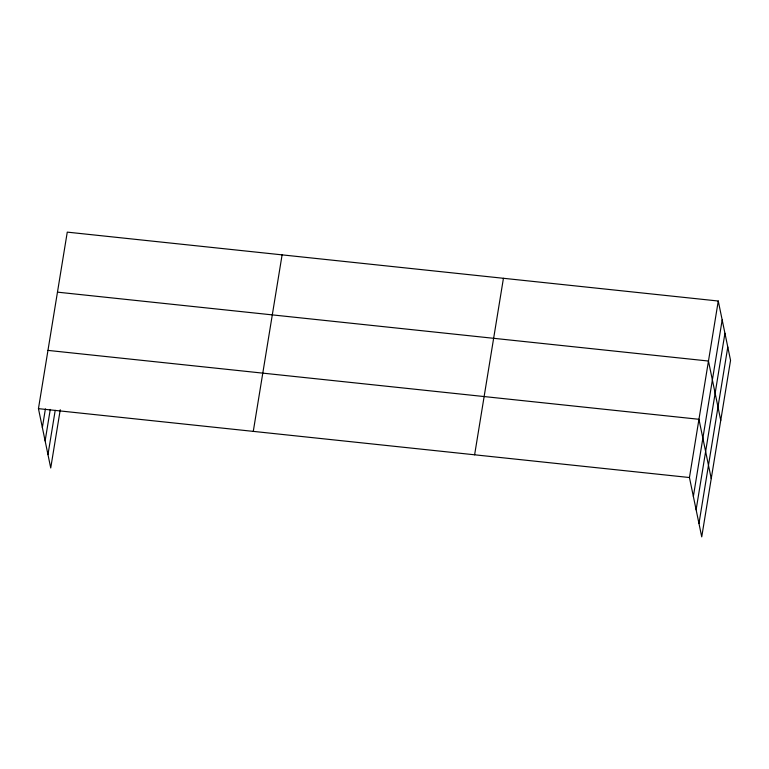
<?xml version="1.0" encoding="UTF-8"?>
<svg xmlns="http://www.w3.org/2000/svg" width="769" height="769" viewBox="0 0 769 769"><rect width="100%" height="100%" fill="white"/><g stroke="black" fill="none" stroke-linecap="round" stroke-linejoin="round"><path stroke-width="1.15" d="M60.251 409.723L50.735 467.975L38.45 408.647L67.268 232.132L718.265 301.025L730.55 360.353L701.732 536.868L689.447 477.53L718.265 301.025M42.362 427.545L45.409 408.906M45.131 440.887L50.264 409.435M47.976 454.633L55.205 410.367M253.28 431.38L282.098 254.866M474.617 454.806L503.435 278.291M693.359 496.428L722.178 319.923M696.118 509.77L724.936 333.265M698.963 523.516L727.791 347.011M57.473 292.153L708.46 361.036L720.755 420.364M47.957 350.395L698.954 419.288L711.238 478.616M38.45 408.647L689.447 477.53"/></g></svg>
